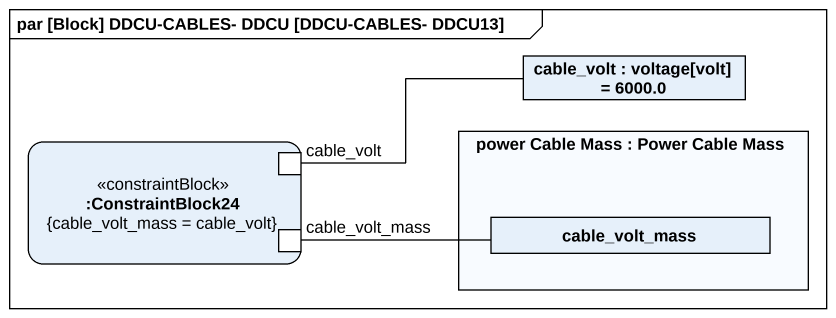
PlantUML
@startuml
mainframe par [Block] DDCU-CABLES- DDCU [DDCU-CABLES- DDCU13]
rectangle "cable_volt : voltage[volt] = 6000.0" as cable_volt
rectangle ":ConstraintBlock24\n{cable_volt_mass = cable_volt}" as ConstraintBlock24 <<constraintBlock>> {
  port "cable_volt" as cable_volt_2
  port "cable_volt_mass" as cable_volt_mass_2
}
rectangle "power Cable Mass : Power Cable Mass" as power_Cable_Mass {
  rectangle cable_volt_mass
}
cable_volt_2 -right- cable_volt
cable_volt_mass_2 -right- cable_volt_mass
@enduml
